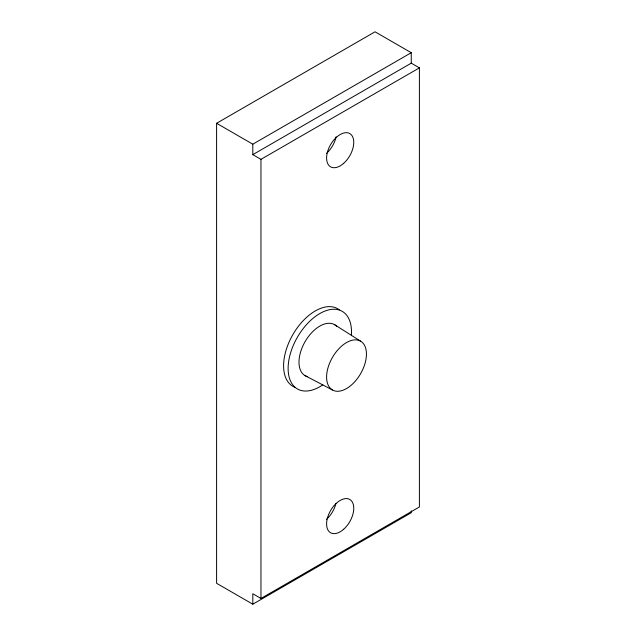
<?xml version="1.0" encoding="UTF-8"?>
<svg xmlns="http://www.w3.org/2000/svg" width="636" height="636" viewBox="0 0 636 636"><rect width="100%" height="100%" fill="white"/><g stroke="black" fill="none" stroke-linecap="round" stroke-linejoin="round"><path stroke-width="0.95" d="M411.253 510.819L411.253 512.719L252.81 604.2L216.598 583.292L216.598 123.281L375.041 31.8L411.253 52.709L411.253 63.163L252.81 154.643L252.81 144.189L411.253 52.709M252.81 154.643L260.959 159.35L419.402 67.869L419.402 506.972L260.959 598.452L252.81 593.746L252.81 604.2M305.089 375.653L332.437 389.963M411.253 63.163L419.402 67.869M216.598 123.281L252.81 144.189M334.536 324.646L360.604 341.174A28.167 16.266 -60 0 1 351.676 384.812A28.167 16.266 -60 0 1 327.278 370.724A28.167 16.266 -60 0 1 360.604 341.174M260.959 159.35L260.959 598.452M295.525 387.547A44.814 25.877 -60 0 1 292.457 335.331A44.814 25.877 -60 0 1 339.298 309.796M322.818 384.836A44.814 25.877 -60 0 1 288.14 369.596A44.814 25.877 -60 0 1 320.814 312.992A44.814 25.877 -60 0 1 351.358 335.403M307.57 376.671A29.447 17.005 -60 0 1 305.089 341.643A29.447 17.005 -60 0 1 336.659 326.292M335.895 503.569A19.207 11.09 -60 0 1 326.499 519.302M336.094 136.756A19.207 11.09 -60 0 1 326.499 153.387M343.694 529.239A19.207 11.09 -60 0 0 349.784 499.483A19.207 11.09 -60 0 0 327.063 519.636A19.207 11.09 -60 0 0 343.694 529.239M343.694 163.317A19.207 11.09 -60 0 0 349.784 133.568A19.207 11.09 -60 0 0 327.063 153.713A19.207 11.09 -60 0 0 343.694 163.317"/></g></svg>
